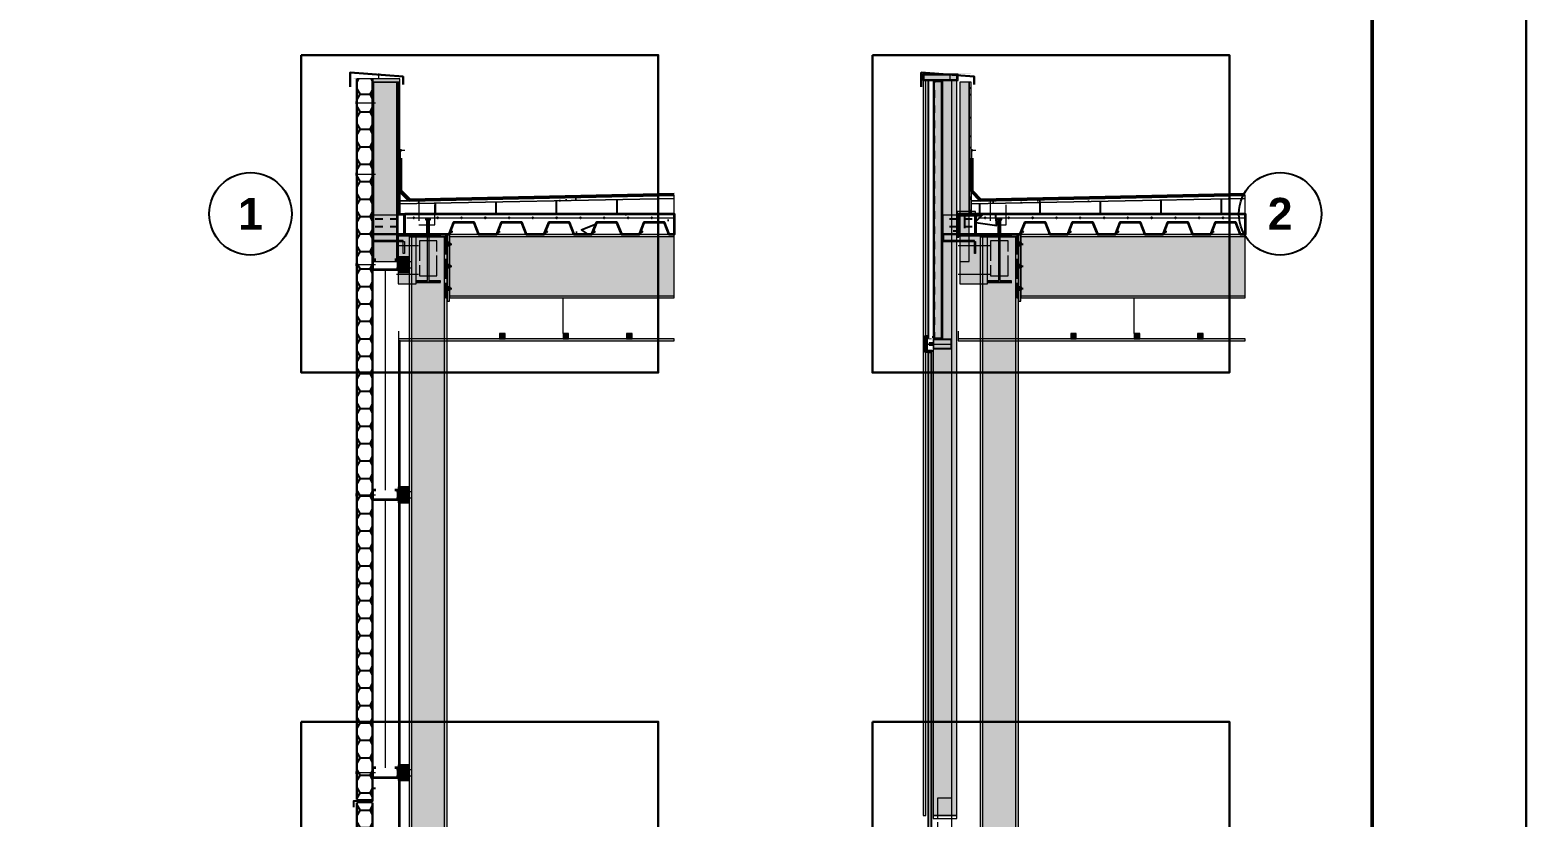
# Model space of a CAD drawing. Header units: millimetres. Extents: x 6 to 4194, y 6 to 5934.
# Drawn here: x 2308 to 4194, y 2180 to 3172 of the extents above; entities that cross this region are included whole.
import ezdxf
from ezdxf.enums import TextEntityAlignment as Align

# ---------------------------------------------------------------- set-up
doc = ezdxf.new("R2010")
doc.units = ezdxf.units.MM
doc.header["$LTSCALE"] = 20
doc.linetypes.add('DASHED', pattern=[1.524, 1.27, -0.254])
for name, color, linetype in [('A-ACERO', 250, 'Continuous'), ('A-ACERO-CORTADO', 250, 'Continuous'), ('A-ACERO-VISTA', 8, 'Continuous'), ('A-AISLACION-EPS', 50, 'Continuous'), ('A-AISLACION-LANA', 40, 'Continuous'), ('A-AISLACION-PIR', 50, 'Continuous'), ('A-ALUMINIO', 253, 'Continuous'), ('A-ARMADURAS', 14, 'Continuous'), ('A-BARRERAS-MEMBRANAS', 7, 'Continuous'), ('A-CHAPA-GALVANIZADA', 253, 'Continuous'), ('A-CONTORNOS', 7, 'Continuous'), ('A-HORMIGON-INSITU', 33, 'Continuous'), ('A-MORTERO-CARPETAS', 252, 'Continuous'), ('A-NEOPRENO-SELLADORES', 7, 'Continuous'), ('A-PLACA-CEMENTICIA', 252, 'Continuous'), ('A-PROYECCION-OCULTO', 8, 'DASHED'), ('A-SELLADOR-INTUMESCENTE', 1, 'Continuous'), ('A-VIDRIO', 4, 'Continuous'), ('A-VISTA', 8, 'Continuous'), ('A-YESO-CIELORRASO', 254, 'Continuous'), ('X-MARCO', 7, 'Continuous'), ('X-REFERENCIAS', 1, 'Continuous')]:
    doc.layers.add(name, color=color, linetype=linetype)
doc.styles.add('ARIAL-B', font='arialbd.ttf')

msp = doc.modelspace()

# ---------------------------------------------------------------- hatches: boundary and pattern name
at = {"layer": 'A-ACERO', "true_color": 0x888888}
h = msp.add_hatch(color=252, dxfattribs=at)
h.dxf.hatch_style = 1
h.paths.add_polyline_path([(3433.6, 3116), (3494.4, 3116), (3494.4, 3117.2), (3433.6, 3117.2)])
h = msp.add_hatch(color=252, dxfattribs=at)
h.dxf.hatch_style = 1
h.paths.add_polyline_path([(2716, 3110), (2774.4, 3110), (2774.4, 3111.2), (2716, 3111.2)])
at = {"layer": 'A-ACERO', "true_color": 0x3b3b3b}
h = msp.add_hatch(color=250, dxfattribs=at)
h.dxf.hatch_style = 1
h.paths.add_polyline_path([(3448, 2782), (3458.6, 2782), (3458.6, 3108), (3448, 3108), (3448, 3106.8), (3457.4, 3106.8), (3457.4, 2783.2), (3448, 2783.2)])
h = msp.add_hatch(color=250, dxfattribs=at)
h.dxf.hatch_style = 1
h.paths.add_polyline_path([(3477, 2910.8), (3479, 2910.8), (3479, 2940.8), (3500, 2940.8), (3500, 2942.8), (3477, 2942.8)])
at = {"layer": 'A-ACERO', "true_color": 0x333333}
h = msp.add_hatch(color=250, dxfattribs=at)
h.dxf.hatch_style = 1
h.paths.add_polyline_path([(3440.4, 2782), (3444.8, 2782), (3444.8, 2783.2), (3440.4, 2783.2)])
at = {"layer": 'A-ACERO-CORTADO', "true_color": 0x4d545c}
h = msp.add_hatch(color=251, dxfattribs=at)
h.dxf.hatch_style = 1
h.paths.add_polyline_path([(2806.8, 2932.4), (2813, 2932.4), (2813, 2934), (2806.8, 2934)])
h = msp.add_hatch(color=251, dxfattribs=at)
h.dxf.hatch_style = 1
h.paths.add_polyline_path([(2808, 2914), (2811.8, 2914), (2811.8, 2934), (2808, 2934)])
h = msp.add_hatch(color=251, dxfattribs=at)
h.dxf.hatch_style = 1
h.paths.add_polyline_path([(3480, 2937.6), (3506, 2937.6), (3506, 2940), (3480, 2940)])
h = msp.add_hatch(color=251, dxfattribs=at)
h.dxf.hatch_style = 1
h.paths.add_polyline_path([(3526.8, 2932.4), (3533, 2932.4), (3533, 2934), (3526.8, 2934)])
h = msp.add_hatch(color=251, dxfattribs=at)
h.dxf.hatch_style = 1
h.paths.add_polyline_path([(3528, 2914), (3531.8, 2914), (3531.8, 2934), (3528, 2934)])
h = msp.add_hatch(color=251, dxfattribs=at)
h.dxf.hatch_style = 1
h.paths.add_polyline_path([(2795, 2914), (2825, 2914), (2825, 2911.9), (2810.7, 2911.9), (2810.7, 2856.1), (2825, 2856.1), (2825, 2854), (2795, 2854), (2795, 2856.1), (2809.3, 2856.1), (2809.3, 2911.9), (2795, 2911.9)])
h = msp.add_hatch(color=251, dxfattribs=at)
h.dxf.hatch_style = 1
h.paths.add_polyline_path([(3515, 2914), (3545, 2914), (3545, 2911.9), (3530.7, 2911.9), (3530.7, 2856.1), (3545, 2856.1), (3545, 2854), (3515, 2854), (3515, 2856.1), (3529.3, 2856.1), (3529.3, 2911.9), (3515, 2911.9)])
at = {"layer": 'A-ACERO-VISTA', "true_color": 0xdfe3e7}
h = msp.add_hatch(color=254, dxfattribs=at)
h.dxf.hatch_style = 1
h.paths.add_polyline_path([(2740, 2880), (2772, 2880), (2772, 3106), (2740, 3106)])
h = msp.add_hatch(color=254, dxfattribs=at)
h.dxf.hatch_style = 1
h.paths.add_polyline_path([(3480, 2880), (3492, 2880), (3492, 3106), (3480, 3106)])
h = msp.add_hatch(color=254, dxfattribs=at)
h.dxf.hatch_style = 1
h.paths.add_polyline_path([(2772, 2852), (2795, 2852), (2795, 2912), (2772, 2912)])
h = msp.add_hatch(color=254, dxfattribs=at)
h.dxf.hatch_style = 1
h.paths.add_polyline_path([(2786, 2911), (2834, 2911), (2834, 2914), (2786, 2914)])
h = msp.add_hatch(color=254, dxfattribs=at)
h.dxf.hatch_style = 1
h.paths.add_polyline_path([(2786, 1281), (2834, 1281), (2834, 2911), (2786, 2911)])
h = msp.add_hatch(color=254, dxfattribs=at)
h.dxf.hatch_style = 1
h.paths.add_polyline_path([(2834, 2830), (2837, 2830), (2837, 2914), (2834, 2914)])
h = msp.add_hatch(color=254, dxfattribs=at)
h.dxf.hatch_style = 1
h.paths.add_polyline_path([(2837, 2834), (3120, 2834), (3120, 2914), (2837, 2914)])
h = msp.add_hatch(color=254, dxfattribs=at)
h.dxf.hatch_style = 1
h.paths.add_polyline_path([(3480, 2852), (3515, 2852), (3515, 2912), (3480, 2912)])
h = msp.add_hatch(color=254, dxfattribs=at)
h.dxf.hatch_style = 1
h.paths.add_polyline_path([(3506, 2911), (3554, 2911), (3554, 2914), (3506, 2914)])
h = msp.add_hatch(color=254, dxfattribs=at)
h.dxf.hatch_style = 1
h.paths.add_polyline_path([(3506, 1281), (3554, 1281), (3554, 2911), (3506, 2911)])
h = msp.add_hatch(color=254, dxfattribs=at)
h.dxf.hatch_style = 1
h.paths.add_polyline_path([(3554, 2830), (3557, 2830), (3557, 2914), (3554, 2914)])
h = msp.add_hatch(color=254, dxfattribs=at)
h.dxf.hatch_style = 1
h.paths.add_polyline_path([(3557, 2834), (3840, 2834), (3840, 2914), (3557, 2914)])
h = msp.add_hatch(color=254, dxfattribs=at)
h.dxf.hatch_style = 1
h.paths.add_polyline_path([(2772, 2866), (2786, 2866), (2786, 2886), (2772, 2886)])
h = msp.add_hatch(color=254, dxfattribs=at)
h.dxf.hatch_style = 1
h.paths.add_polyline_path([(2772, 2576), (2786, 2576), (2786, 2596), (2772, 2596)])
h = msp.add_hatch(color=254, dxfattribs=at)
h.dxf.hatch_style = 1
h.paths.add_polyline_path([(2772, 2226), (2786, 2226), (2786, 2246), (2772, 2246)])
at = {"layer": 'A-AISLACION-EPS'}
h = msp.add_hatch(dxfattribs=at)
h.set_pattern_fill('ZIGZAG', color=256, scale=6)
h.paths.add_polyline_path([(2774.4, 2940.6), (3120, 2940.6), (3120, 2959.5), (2774.4, 2952.6)])
h = msp.add_hatch(dxfattribs=at)
h.set_pattern_fill('ZIGZAG', color=256, scale=6)
h.paths.add_polyline_path([(3494.4, 2940.6), (3840, 2940.6), (3840, 2959.5), (3494.4, 2952.6)])
at = {"layer": 'A-AISLACION-LANA'}
h = msp.add_hatch(dxfattribs=at)
h.set_pattern_fill('INSUL', color=256, scale=3, angle=90)
h.paths.add_polyline_path([(3448, 2783.2), (3458, 2783.2), (3458, 3106.8), (3448, 3106.8)])
h = msp.add_hatch(dxfattribs=at)
h.set_pattern_fill('INSUL', color=256, scale=3)
h.paths.add_polyline_path([(2740, 2914), (2780, 2914), (2780, 2938.4), (2740, 2938.4)])
h = msp.add_hatch(dxfattribs=at)
h.set_pattern_fill('INSUL', color=256, scale=3)
h.paths.add_polyline_path([(3458.6, 2914), (3500, 2914), (3500, 2938.4), (3458.6, 2938.4)])
at = {"layer": 'A-AISLACION-PIR'}
h = msp.add_hatch(dxfattribs=at)
h.set_pattern_fill('HONEY', color=256, scale=4)
h.paths.add_polyline_path([(2720, 2202), (2740, 2202), (2740, 3110), (2720, 3110)])
h = msp.add_hatch(dxfattribs=at)
h.set_pattern_fill('HONEY', color=256, scale=4)
h.paths.add_polyline_path([(2720, 1335), (2740, 1335), (2740, 2198), (2720, 2198)])
at = {"layer": 'A-ALUMINIO', "true_color": 0x9aa3ab}
h = msp.add_hatch(color=253, dxfattribs=at)
h.dxf.hatch_style = 1
h.paths.add_polyline_path([(3433.6, 3108), (3478, 3108), (3478, 3116), (3433.6, 3116)])
h = msp.add_hatch(color=253, dxfattribs=at)
h.dxf.hatch_style = 1
h.paths.add_polyline_path([(2900, 2782.5), (2907, 2782.5), (2907, 2789.4), (2900, 2789.4)])
h = msp.add_hatch(color=253, dxfattribs=at)
h.dxf.hatch_style = 1
h.paths.add_polyline_path([(2980, 2782.5), (2987, 2782.5), (2987, 2789.4), (2980, 2789.4)])
h = msp.add_hatch(color=253, dxfattribs=at)
h.dxf.hatch_style = 1
h.paths.add_polyline_path([(3060, 2782.5), (3067, 2782.5), (3067, 2789.4), (3060, 2789.4)])
at = {"layer": 'A-ALUMINIO', "true_color": 0xb9c0c6}
h = msp.add_hatch(color=9, dxfattribs=at)
h.dxf.hatch_style = 1
h.paths.add_polyline_path([(3434, 2766.4), (3437.2, 2765.6), (3437.2, 2786.4), (3434, 2785.6)])
at = {"layer": 'A-ALUMINIO', "true_color": 0x9aa3ab}
h = msp.add_hatch(color=253, dxfattribs=at)
h.dxf.hatch_style = 1
h.paths.add_polyline_path([(3437.2, 2765.6), (3439.6, 2765.6), (3439.6, 2786.4), (3437.2, 2786.4)])
h = msp.add_hatch(color=253, dxfattribs=at)
h.dxf.hatch_style = 1
h.paths.add_polyline_path([(3441.6, 2774.4), (3446.4, 2774.4), (3446.4, 2777.6), (3441.6, 2777.6)])
h = msp.add_hatch(color=253, dxfattribs=at)
h.dxf.hatch_style = 1
h.paths.add_polyline_path([(3446.4, 2770), (3470, 2770), (3470, 2782), (3446.4, 2782)])
h = msp.add_hatch(color=253, dxfattribs=at)
h.dxf.hatch_style = 1
h.paths.add_polyline_path([(3620, 2782.5), (3627, 2782.5), (3627, 2789.4), (3620, 2789.4)])
h = msp.add_hatch(color=253, dxfattribs=at)
h.dxf.hatch_style = 1
h.paths.add_polyline_path([(3700, 2782.5), (3707, 2782.5), (3707, 2789.4), (3700, 2789.4)])
h = msp.add_hatch(color=253, dxfattribs=at)
h.dxf.hatch_style = 1
h.paths.add_polyline_path([(3780, 2782.5), (3787, 2782.5), (3787, 2789.4), (3780, 2789.4)])
h = msp.add_hatch(color=253, dxfattribs=at)
h.dxf.hatch_style = 1
h.paths.add_polyline_path([(3441.2, 2765.2), (3443.6, 2765.2), (3443.6, 2768), (3441.2, 2768)])
at = {"layer": 'A-ARMADURAS'}
h = msp.add_hatch(color=256, dxfattribs=at)
h.dxf.hatch_style = 1
h.paths.add_polyline_path([(2792.7, 2935), (2792.6, 2935.2), (2792.6, 2935.4), (2792.4, 2935.6), (2792.2, 2935.6), (2792, 2935.7), (2791.8, 2935.6), (2791.6, 2935.6), (2791.4, 2935.4), (2791.4, 2935.2), (2791.3, 2935), (2791.4, 2934.8), (2791.4, 2934.6), (2791.6, 2934.4), (2791.8, 2934.4), (2792, 2934.3), (2792.2, 2934.4), (2792.4, 2934.4), (2792.6, 2934.6), (2792.6, 2934.8)])
h = msp.add_hatch(color=256, dxfattribs=at)
h.dxf.hatch_style = 1
h.paths.add_polyline_path([(2822.7, 2935), (2822.6, 2935.2), (2822.6, 2935.4), (2822.4, 2935.6), (2822.2, 2935.6), (2822, 2935.7), (2821.8, 2935.6), (2821.6, 2935.6), (2821.4, 2935.4), (2821.4, 2935.2), (2821.3, 2935), (2821.4, 2934.8), (2821.4, 2934.6), (2821.6, 2934.4), (2821.8, 2934.4), (2822, 2934.3), (2822.2, 2934.4), (2822.4, 2934.4), (2822.6, 2934.6), (2822.6, 2934.8)])
h = msp.add_hatch(color=256, dxfattribs=at)
h.dxf.hatch_style = 1
h.paths.add_polyline_path([(2852.7, 2935), (2852.6, 2935.2), (2852.6, 2935.4), (2852.4, 2935.6), (2852.2, 2935.6), (2852, 2935.7), (2851.8, 2935.6), (2851.6, 2935.6), (2851.4, 2935.4), (2851.4, 2935.2), (2851.3, 2935), (2851.4, 2934.8), (2851.4, 2934.6), (2851.6, 2934.4), (2851.8, 2934.4), (2852, 2934.3), (2852.2, 2934.4), (2852.4, 2934.4), (2852.6, 2934.6), (2852.6, 2934.8)])
h = msp.add_hatch(color=256, dxfattribs=at)
h.dxf.hatch_style = 1
h.paths.add_polyline_path([(2882.7, 2935), (2882.6, 2935.2), (2882.6, 2935.4), (2882.4, 2935.6), (2882.2, 2935.6), (2882, 2935.7), (2881.8, 2935.6), (2881.6, 2935.6), (2881.4, 2935.4), (2881.4, 2935.2), (2881.3, 2935), (2881.4, 2934.8), (2881.4, 2934.6), (2881.6, 2934.4), (2881.8, 2934.4), (2882, 2934.3), (2882.2, 2934.4), (2882.4, 2934.4), (2882.6, 2934.6), (2882.6, 2934.8)])
h = msp.add_hatch(color=256, dxfattribs=at)
h.dxf.hatch_style = 1
h.paths.add_polyline_path([(2912.7, 2935), (2912.6, 2935.2), (2912.6, 2935.4), (2912.4, 2935.6), (2912.2, 2935.6), (2912, 2935.7), (2911.8, 2935.6), (2911.6, 2935.6), (2911.4, 2935.4), (2911.4, 2935.2), (2911.3, 2935), (2911.4, 2934.8), (2911.4, 2934.6), (2911.6, 2934.4), (2911.8, 2934.4), (2912, 2934.3), (2912.2, 2934.4), (2912.4, 2934.4), (2912.6, 2934.6), (2912.6, 2934.8)])
h = msp.add_hatch(color=256, dxfattribs=at)
h.dxf.hatch_style = 1
h.paths.add_polyline_path([(2942.7, 2935), (2942.6, 2935.2), (2942.6, 2935.4), (2942.4, 2935.6), (2942.2, 2935.6), (2942, 2935.7), (2941.8, 2935.6), (2941.6, 2935.6), (2941.4, 2935.4), (2941.4, 2935.2), (2941.3, 2935), (2941.4, 2934.8), (2941.4, 2934.6), (2941.6, 2934.4), (2941.8, 2934.4), (2942, 2934.3), (2942.2, 2934.4), (2942.4, 2934.4), (2942.6, 2934.6), (2942.6, 2934.8)])
h = msp.add_hatch(color=256, dxfattribs=at)
h.dxf.hatch_style = 1
h.paths.add_polyline_path([(2972.7, 2935), (2972.6, 2935.2), (2972.6, 2935.4), (2972.4, 2935.6), (2972.2, 2935.6), (2972, 2935.7), (2971.8, 2935.6), (2971.6, 2935.6), (2971.4, 2935.4), (2971.4, 2935.2), (2971.3, 2935), (2971.4, 2934.8), (2971.4, 2934.6), (2971.6, 2934.4), (2971.8, 2934.4), (2972, 2934.3), (2972.2, 2934.4), (2972.4, 2934.4), (2972.6, 2934.6), (2972.6, 2934.8)])
h = msp.add_hatch(color=256, dxfattribs=at)
h.dxf.hatch_style = 1
h.paths.add_polyline_path([(3002.7, 2935), (3002.6, 2935.2), (3002.6, 2935.4), (3002.4, 2935.6), (3002.2, 2935.6), (3002, 2935.7), (3001.8, 2935.6), (3001.6, 2935.6), (3001.4, 2935.4), (3001.4, 2935.2), (3001.3, 2935), (3001.4, 2934.8), (3001.4, 2934.6), (3001.6, 2934.4), (3001.8, 2934.4), (3002, 2934.3), (3002.2, 2934.4), (3002.4, 2934.4), (3002.6, 2934.6), (3002.6, 2934.8)])
h = msp.add_hatch(color=256, dxfattribs=at)
h.dxf.hatch_style = 1
h.paths.add_polyline_path([(3032.7, 2935), (3032.6, 2935.2), (3032.6, 2935.4), (3032.4, 2935.6), (3032.2, 2935.6), (3032, 2935.7), (3031.8, 2935.6), (3031.6, 2935.6), (3031.4, 2935.4), (3031.4, 2935.2), (3031.3, 2935), (3031.4, 2934.8), (3031.4, 2934.6), (3031.6, 2934.4), (3031.8, 2934.4), (3032, 2934.3), (3032.2, 2934.4), (3032.4, 2934.4), (3032.6, 2934.6), (3032.6, 2934.8)])
h = msp.add_hatch(color=256, dxfattribs=at)
h.dxf.hatch_style = 1
h.paths.add_polyline_path([(3062.7, 2935), (3062.6, 2935.2), (3062.6, 2935.4), (3062.4, 2935.6), (3062.2, 2935.6), (3062, 2935.7), (3061.8, 2935.6), (3061.6, 2935.6), (3061.4, 2935.4), (3061.4, 2935.2), (3061.3, 2935), (3061.4, 2934.8), (3061.4, 2934.6), (3061.6, 2934.4), (3061.8, 2934.4), (3062, 2934.3), (3062.2, 2934.4), (3062.4, 2934.4), (3062.6, 2934.6), (3062.6, 2934.8)])
h = msp.add_hatch(color=256, dxfattribs=at)
h.dxf.hatch_style = 1
h.paths.add_polyline_path([(3092.7, 2935), (3092.6, 2935.2), (3092.6, 2935.4), (3092.4, 2935.6), (3092.2, 2935.6), (3092, 2935.7), (3091.8, 2935.6), (3091.6, 2935.6), (3091.4, 2935.4), (3091.4, 2935.2), (3091.3, 2935), (3091.4, 2934.8), (3091.4, 2934.6), (3091.6, 2934.4), (3091.8, 2934.4), (3092, 2934.3), (3092.2, 2934.4), (3092.4, 2934.4), (3092.6, 2934.6), (3092.6, 2934.8)])
h = msp.add_hatch(color=256, dxfattribs=at)
h.dxf.hatch_style = 1
h.paths.add_polyline_path([(3512.7, 2935), (3512.6, 2935.2), (3512.6, 2935.4), (3512.4, 2935.6), (3512.2, 2935.6), (3512, 2935.7), (3511.8, 2935.6), (3511.6, 2935.6), (3511.4, 2935.4), (3511.4, 2935.2), (3511.3, 2935), (3511.4, 2934.8), (3511.4, 2934.6), (3511.6, 2934.4), (3511.8, 2934.4), (3512, 2934.3), (3512.2, 2934.4), (3512.4, 2934.4), (3512.6, 2934.6), (3512.6, 2934.8)])
h = msp.add_hatch(color=256, dxfattribs=at)
h.dxf.hatch_style = 1
h.paths.add_polyline_path([(3542.7, 2935), (3542.6, 2935.2), (3542.6, 2935.4), (3542.4, 2935.6), (3542.2, 2935.6), (3542, 2935.7), (3541.8, 2935.6), (3541.6, 2935.6), (3541.4, 2935.4), (3541.4, 2935.2), (3541.3, 2935), (3541.4, 2934.8), (3541.4, 2934.6), (3541.6, 2934.4), (3541.8, 2934.4), (3542, 2934.3), (3542.2, 2934.4), (3542.4, 2934.4), (3542.6, 2934.6), (3542.6, 2934.8)])
h = msp.add_hatch(color=256, dxfattribs=at)
h.dxf.hatch_style = 1
h.paths.add_polyline_path([(3572.7, 2935), (3572.6, 2935.2), (3572.6, 2935.4), (3572.4, 2935.6), (3572.2, 2935.6), (3572, 2935.7), (3571.8, 2935.6), (3571.6, 2935.6), (3571.4, 2935.4), (3571.4, 2935.2), (3571.3, 2935), (3571.4, 2934.8), (3571.4, 2934.6), (3571.6, 2934.4), (3571.8, 2934.4), (3572, 2934.3), (3572.2, 2934.4), (3572.4, 2934.4), (3572.6, 2934.6), (3572.6, 2934.8)])
h = msp.add_hatch(color=256, dxfattribs=at)
h.dxf.hatch_style = 1
h.paths.add_polyline_path([(3602.7, 2935), (3602.6, 2935.2), (3602.6, 2935.4), (3602.4, 2935.6), (3602.2, 2935.6), (3602, 2935.7), (3601.8, 2935.6), (3601.6, 2935.6), (3601.4, 2935.4), (3601.4, 2935.2), (3601.3, 2935), (3601.4, 2934.8), (3601.4, 2934.6), (3601.6, 2934.4), (3601.8, 2934.4), (3602, 2934.3), (3602.2, 2934.4), (3602.4, 2934.4), (3602.6, 2934.6), (3602.6, 2934.8)])
h = msp.add_hatch(color=256, dxfattribs=at)
h.dxf.hatch_style = 1
h.paths.add_polyline_path([(3632.7, 2935), (3632.6, 2935.2), (3632.6, 2935.4), (3632.4, 2935.6), (3632.2, 2935.6), (3632, 2935.7), (3631.8, 2935.6), (3631.6, 2935.6), (3631.4, 2935.4), (3631.4, 2935.2), (3631.3, 2935), (3631.4, 2934.8), (3631.4, 2934.6), (3631.6, 2934.4), (3631.8, 2934.4), (3632, 2934.3), (3632.2, 2934.4), (3632.4, 2934.4), (3632.6, 2934.6), (3632.6, 2934.8)])
h = msp.add_hatch(color=256, dxfattribs=at)
h.dxf.hatch_style = 1
h.paths.add_polyline_path([(3662.7, 2935), (3662.6, 2935.2), (3662.6, 2935.4), (3662.4, 2935.6), (3662.2, 2935.6), (3662, 2935.7), (3661.8, 2935.6), (3661.6, 2935.6), (3661.4, 2935.4), (3661.4, 2935.2), (3661.3, 2935), (3661.4, 2934.8), (3661.4, 2934.6), (3661.6, 2934.4), (3661.8, 2934.4), (3662, 2934.3), (3662.2, 2934.4), (3662.4, 2934.4), (3662.6, 2934.6), (3662.6, 2934.8)])
h = msp.add_hatch(color=256, dxfattribs=at)
h.dxf.hatch_style = 1
h.paths.add_polyline_path([(3692.7, 2935), (3692.6, 2935.2), (3692.6, 2935.4), (3692.4, 2935.6), (3692.2, 2935.6), (3692, 2935.7), (3691.8, 2935.6), (3691.6, 2935.6), (3691.4, 2935.4), (3691.4, 2935.2), (3691.3, 2935), (3691.4, 2934.8), (3691.4, 2934.6), (3691.6, 2934.4), (3691.8, 2934.4), (3692, 2934.3), (3692.2, 2934.4), (3692.4, 2934.4), (3692.6, 2934.6), (3692.6, 2934.8)])
h = msp.add_hatch(color=256, dxfattribs=at)
h.dxf.hatch_style = 1
h.paths.add_polyline_path([(3722.7, 2935), (3722.6, 2935.2), (3722.6, 2935.4), (3722.4, 2935.6), (3722.2, 2935.6), (3722, 2935.7), (3721.8, 2935.6), (3721.6, 2935.6), (3721.4, 2935.4), (3721.4, 2935.2), (3721.3, 2935), (3721.4, 2934.8), (3721.4, 2934.6), (3721.6, 2934.4), (3721.8, 2934.4), (3722, 2934.3), (3722.2, 2934.4), (3722.4, 2934.4), (3722.6, 2934.6), (3722.6, 2934.8)])
h = msp.add_hatch(color=256, dxfattribs=at)
h.dxf.hatch_style = 1
h.paths.add_polyline_path([(3752.7, 2935), (3752.6, 2935.2), (3752.6, 2935.4), (3752.4, 2935.6), (3752.2, 2935.6), (3752, 2935.7), (3751.8, 2935.6), (3751.6, 2935.6), (3751.4, 2935.4), (3751.4, 2935.2), (3751.3, 2935), (3751.4, 2934.8), (3751.4, 2934.6), (3751.6, 2934.4), (3751.8, 2934.4), (3752, 2934.3), (3752.2, 2934.4), (3752.4, 2934.4), (3752.6, 2934.6), (3752.6, 2934.8)])
h = msp.add_hatch(color=256, dxfattribs=at)
h.dxf.hatch_style = 1
h.paths.add_polyline_path([(3782.7, 2935), (3782.6, 2935.2), (3782.6, 2935.4), (3782.4, 2935.6), (3782.2, 2935.6), (3782, 2935.7), (3781.8, 2935.6), (3781.6, 2935.6), (3781.4, 2935.4), (3781.4, 2935.2), (3781.3, 2935), (3781.4, 2934.8), (3781.4, 2934.6), (3781.6, 2934.4), (3781.8, 2934.4), (3782, 2934.3), (3782.2, 2934.4), (3782.4, 2934.4), (3782.6, 2934.6), (3782.6, 2934.8)])
h = msp.add_hatch(color=256, dxfattribs=at)
h.dxf.hatch_style = 1
h.paths.add_polyline_path([(3812.7, 2935), (3812.6, 2935.2), (3812.6, 2935.4), (3812.4, 2935.6), (3812.2, 2935.6), (3812, 2935.7), (3811.8, 2935.6), (3811.6, 2935.6), (3811.4, 2935.4), (3811.4, 2935.2), (3811.3, 2935), (3811.4, 2934.8), (3811.4, 2934.6), (3811.6, 2934.4), (3811.8, 2934.4), (3812, 2934.3), (3812.2, 2934.4), (3812.4, 2934.4), (3812.6, 2934.6), (3812.6, 2934.8)])
h = msp.add_hatch(color=256, dxfattribs=at)
h.dxf.hatch_style = 1
h.paths.add_polyline_path([(2840, 2917.6), (2839.9, 2917.9), (2839.8, 2918.2), (2839.6, 2918.4), (2839.3, 2918.5), (2839, 2918.6), (2838.7, 2918.5), (2838.4, 2918.4), (2838.2, 2918.2), (2838.1, 2917.9), (2838, 2917.6), (2838.1, 2917.3), (2838.2, 2917), (2838.4, 2916.8), (2838.7, 2916.7), (2839, 2916.6), (2839.3, 2916.7), (2839.6, 2916.8), (2839.8, 2917), (2839.9, 2917.3)])
h = msp.add_hatch(color=256, dxfattribs=at)
h.dxf.hatch_style = 1
h.paths.add_polyline_path([(2900, 2917.6), (2899.9, 2917.9), (2899.8, 2918.2), (2899.6, 2918.4), (2899.3, 2918.5), (2899, 2918.6), (2898.7, 2918.5), (2898.4, 2918.4), (2898.2, 2918.2), (2898.1, 2917.9), (2898, 2917.6), (2898.1, 2917.3), (2898.2, 2917), (2898.4, 2916.8), (2898.7, 2916.7), (2899, 2916.6), (2899.3, 2916.7), (2899.6, 2916.8), (2899.8, 2917), (2899.9, 2917.3)])
h = msp.add_hatch(color=256, dxfattribs=at)
h.dxf.hatch_style = 1
h.paths.add_polyline_path([(2960, 2917.6), (2959.9, 2917.9), (2959.8, 2918.2), (2959.6, 2918.4), (2959.3, 2918.5), (2959, 2918.6), (2958.7, 2918.5), (2958.4, 2918.4), (2958.2, 2918.2), (2958.1, 2917.9), (2958, 2917.6), (2958.1, 2917.3), (2958.2, 2917), (2958.4, 2916.8), (2958.7, 2916.7), (2959, 2916.6), (2959.3, 2916.7), (2959.6, 2916.8), (2959.8, 2917), (2959.9, 2917.3)])
h = msp.add_hatch(color=256, dxfattribs=at)
h.dxf.hatch_style = 1
h.paths.add_polyline_path([(3020, 2917.6), (3019.9, 2917.9), (3019.8, 2918.2), (3019.6, 2918.4), (3019.3, 2918.5), (3019, 2918.6), (3018.7, 2918.5), (3018.4, 2918.4), (3018.2, 2918.2), (3018.1, 2917.9), (3018, 2917.6), (3018.1, 2917.3), (3018.2, 2917), (3018.4, 2916.8), (3018.7, 2916.7), (3019, 2916.6), (3019.3, 2916.7), (3019.6, 2916.8), (3019.8, 2917), (3019.9, 2917.3)])
h = msp.add_hatch(color=256, dxfattribs=at)
h.dxf.hatch_style = 1
h.paths.add_polyline_path([(3080, 2917.6), (3079.9, 2917.9), (3079.8, 2918.2), (3079.6, 2918.4), (3079.3, 2918.5), (3079, 2918.6), (3078.7, 2918.5), (3078.4, 2918.4), (3078.2, 2918.2), (3078.1, 2917.9), (3078, 2917.6), (3078.1, 2917.3), (3078.2, 2917), (3078.4, 2916.8), (3078.7, 2916.7), (3079, 2916.6), (3079.3, 2916.7), (3079.6, 2916.8), (3079.8, 2917), (3079.9, 2917.3)])
h = msp.add_hatch(color=256, dxfattribs=at)
h.dxf.hatch_style = 1
h.paths.add_polyline_path([(3560, 2917.6), (3559.9, 2917.9), (3559.8, 2918.2), (3559.6, 2918.4), (3559.3, 2918.5), (3559, 2918.6), (3558.7, 2918.5), (3558.4, 2918.4), (3558.2, 2918.2), (3558.1, 2917.9), (3558, 2917.6), (3558.1, 2917.3), (3558.2, 2917), (3558.4, 2916.8), (3558.7, 2916.7), (3559, 2916.6), (3559.3, 2916.7), (3559.6, 2916.8), (3559.8, 2917), (3559.9, 2917.3)])
h = msp.add_hatch(color=256, dxfattribs=at)
h.dxf.hatch_style = 1
h.paths.add_polyline_path([(3620, 2917.6), (3619.9, 2917.9), (3619.8, 2918.2), (3619.6, 2918.4), (3619.3, 2918.5), (3619, 2918.6), (3618.7, 2918.5), (3618.4, 2918.4), (3618.2, 2918.2), (3618.1, 2917.9), (3618, 2917.6), (3618.1, 2917.3), (3618.2, 2917), (3618.4, 2916.8), (3618.7, 2916.7), (3619, 2916.6), (3619.3, 2916.7), (3619.6, 2916.8), (3619.8, 2917), (3619.9, 2917.3)])
h = msp.add_hatch(color=256, dxfattribs=at)
h.dxf.hatch_style = 1
h.paths.add_polyline_path([(3680, 2917.6), (3679.9, 2917.9), (3679.8, 2918.2), (3679.6, 2918.4), (3679.3, 2918.5), (3679, 2918.6), (3678.7, 2918.5), (3678.4, 2918.4), (3678.2, 2918.2), (3678.1, 2917.9), (3678, 2917.6), (3678.1, 2917.3), (3678.2, 2917), (3678.4, 2916.8), (3678.7, 2916.7), (3679, 2916.6), (3679.3, 2916.7), (3679.6, 2916.8), (3679.8, 2917), (3679.9, 2917.3)])
h = msp.add_hatch(color=256, dxfattribs=at)
h.dxf.hatch_style = 1
h.paths.add_polyline_path([(3740, 2917.6), (3739.9, 2917.9), (3739.8, 2918.2), (3739.6, 2918.4), (3739.3, 2918.5), (3739, 2918.6), (3738.7, 2918.5), (3738.4, 2918.4), (3738.2, 2918.2), (3738.1, 2917.9), (3738, 2917.6), (3738.1, 2917.3), (3738.2, 2917), (3738.4, 2916.8), (3738.7, 2916.7), (3739, 2916.6), (3739.3, 2916.7), (3739.6, 2916.8), (3739.8, 2917), (3739.9, 2917.3)])
h = msp.add_hatch(color=256, dxfattribs=at)
h.dxf.hatch_style = 1
h.paths.add_polyline_path([(3800, 2917.6), (3799.9, 2917.9), (3799.8, 2918.2), (3799.6, 2918.4), (3799.3, 2918.5), (3799, 2918.6), (3798.7, 2918.5), (3798.4, 2918.4), (3798.2, 2918.2), (3798.1, 2917.9), (3798, 2917.6), (3798.1, 2917.3), (3798.2, 2917), (3798.4, 2916.8), (3798.7, 2916.7), (3799, 2916.6), (3799.3, 2916.7), (3799.6, 2916.8), (3799.8, 2917), (3799.9, 2917.3)])
h = msp.add_hatch(color=256, dxfattribs=at)
h.dxf.hatch_style = 1
h.paths.add_polyline_path([(2837.8, 2902), (2837.7, 2902.7), (2837.4, 2903.3), (2836.9, 2903.8), (2836.3, 2904.1), (2835.6, 2904.2), (2834.9, 2904.1), (2834.3, 2903.8), (2833.8, 2903.3), (2833.5, 2902.7), (2833.4, 2902), (2833.5, 2901.3), (2833.8, 2900.7), (2834.3, 2900.2), (2834.9, 2899.9), (2835.6, 2899.8), (2836.3, 2899.9), (2836.9, 2900.2), (2837.4, 2900.7), (2837.7, 2901.3)])
h = msp.add_hatch(color=256, dxfattribs=at)
h.dxf.hatch_style = 1
h.paths.add_polyline_path([(3557.8, 2902), (3557.7, 2902.7), (3557.4, 2903.3), (3556.9, 2903.8), (3556.3, 2904.1), (3555.6, 2904.2), (3554.9, 2904.1), (3554.3, 2903.8), (3553.8, 2903.3), (3553.5, 2902.7), (3553.4, 2902), (3553.5, 2901.3), (3553.8, 2900.7), (3554.3, 2900.2), (3554.9, 2899.9), (3555.6, 2899.8), (3556.3, 2899.9), (3556.9, 2900.2), (3557.4, 2900.7), (3557.7, 2901.3)])
h = msp.add_hatch(color=256, dxfattribs=at)
h.dxf.hatch_style = 1
h.paths.add_polyline_path([(2837.8, 2874), (2837.7, 2874.7), (2837.4, 2875.3), (2836.9, 2875.8), (2836.3, 2876.1), (2835.6, 2876.2), (2834.9, 2876.1), (2834.3, 2875.8), (2833.8, 2875.3), (2833.5, 2874.7), (2833.4, 2874), (2833.5, 2873.3), (2833.8, 2872.7), (2834.3, 2872.2), (2834.9, 2871.9), (2835.6, 2871.8), (2836.3, 2871.9), (2836.9, 2872.2), (2837.4, 2872.7), (2837.7, 2873.3)])
h = msp.add_hatch(color=256, dxfattribs=at)
h.dxf.hatch_style = 1
h.paths.add_polyline_path([(3557.8, 2874), (3557.7, 2874.7), (3557.4, 2875.3), (3556.9, 2875.8), (3556.3, 2876.1), (3555.6, 2876.2), (3554.9, 2876.1), (3554.3, 2875.8), (3553.8, 2875.3), (3553.5, 2874.7), (3553.4, 2874), (3553.5, 2873.3), (3553.8, 2872.7), (3554.3, 2872.2), (3554.9, 2871.9), (3555.6, 2871.8), (3556.3, 2871.9), (3556.9, 2872.2), (3557.4, 2872.7), (3557.7, 2873.3)])
h = msp.add_hatch(color=256, dxfattribs=at)
h.dxf.hatch_style = 1
h.paths.add_polyline_path([(2837.8, 2846), (2837.7, 2846.7), (2837.4, 2847.3), (2836.9, 2847.8), (2836.3, 2848.1), (2835.6, 2848.2), (2834.9, 2848.1), (2834.3, 2847.8), (2833.8, 2847.3), (2833.5, 2846.7), (2833.4, 2846), (2833.5, 2845.3), (2833.8, 2844.7), (2834.3, 2844.2), (2834.9, 2843.9), (2835.6, 2843.8), (2836.3, 2843.9), (2836.9, 2844.2), (2837.4, 2844.7), (2837.7, 2845.3)])
h = msp.add_hatch(color=256, dxfattribs=at)
h.dxf.hatch_style = 1
h.paths.add_polyline_path([(3557.8, 2846), (3557.7, 2846.7), (3557.4, 2847.3), (3556.9, 2847.8), (3556.3, 2848.1), (3555.6, 2848.2), (3554.9, 2848.1), (3554.3, 2847.8), (3553.8, 2847.3), (3553.5, 2846.7), (3553.4, 2846), (3553.5, 2845.3), (3553.8, 2844.7), (3554.3, 2844.2), (3554.9, 2843.9), (3555.6, 2843.8), (3556.3, 2843.9), (3556.9, 2844.2), (3557.4, 2844.7), (3557.7, 2845.3)])
at = {"layer": 'A-BARRERAS-MEMBRANAS', "true_color": 0x000000}
h = msp.add_hatch(color=18, dxfattribs=at)
h.dxf.hatch_style = 1
h.paths.add_polyline_path([(2774.4, 2940), (3120, 2940), (3120, 2940.6), (2774.4, 2940.6)])
h = msp.add_hatch(color=18, dxfattribs=at)
h.dxf.hatch_style = 1
h.paths.add_polyline_path([(3494.4, 2940), (3840, 2940), (3840, 2940.6), (3494.4, 2940.6)])
at = {"layer": 'A-CHAPA-GALVANIZADA', "true_color": 0x8f989f}
h = msp.add_hatch(color=252, dxfattribs=at)
h.dxf.hatch_style = 1
h.paths.add_polyline_path([(2740, 3106), (2774.4, 3106), (2774.4, 3110), (2740, 3110)])
h = msp.add_hatch(color=252, dxfattribs=at)
h.dxf.hatch_style = 1
h.paths.add_polyline_path([(2740, 2914), (2740, 2905), (2780, 2905), (2780, 2890), (2778.6, 2890), (2778.6, 2906.4), (2741.4, 2906.4), (2741.4, 2914)])
h = msp.add_hatch(color=252, dxfattribs=at)
h.dxf.hatch_style = 1
h.paths.add_polyline_path([(3458.6, 2914), (3458.6, 2905), (3500, 2905), (3500, 2890), (3498.6, 2890), (3498.6, 2906.4), (3460, 2906.4), (3460, 2914)])
at = {"layer": 'A-HORMIGON-INSITU'}
h = msp.add_hatch(dxfattribs=at)
h.set_pattern_fill('AR-CONC', color=256, scale=1.2)
h.paths.add_polyline_path([(2780.4, 2940), (3120, 2940), (3120, 2914), (3114, 2914), (3108, 2929), (3082, 2929), (3076, 2914), (3054, 2914), (3048, 2929), (3022, 2929), (3016, 2914), (2994, 2914), (2988, 2929), (2962, 2929), (2956, 2914), (2934, 2914), (2928, 2929), (2902, 2929), (2896, 2914), (2874, 2914), (2868, 2929), (2842, 2929), (2836, 2914), (2814, 2914), (2780.4, 2914.4)])
h = msp.add_hatch(dxfattribs=at)
h.set_pattern_fill('AR-CONC', color=256, scale=1.2)
h.paths.add_polyline_path([(3500.4, 2940), (3840, 2940), (3840, 2914), (3834, 2914), (3828, 2929), (3802, 2929), (3796, 2914), (3774, 2914), (3768, 2929), (3742, 2929), (3736, 2914), (3714, 2914), (3708, 2929), (3682, 2929), (3676, 2914), (3654, 2914), (3648, 2929), (3622, 2929), (3616, 2914), (3594, 2914), (3588, 2929), (3562, 2929), (3556, 2914), (3534, 2914), (3500.4, 2914.4)])
at = {"layer": 'A-MORTERO-CARPETAS'}
h = msp.add_hatch(dxfattribs=at)
h.set_pattern_fill('AR-SAND', color=256, scale=0.6)
h.paths.add_polyline_path([(2774.4, 2956.6), (2786.4, 2956.6), (2774.4, 2968.6)])
h = msp.add_hatch(dxfattribs=at)
h.set_pattern_fill('AR-SAND', color=256, scale=0.6)
h.paths.add_polyline_path([(2774.4, 2952.6), (3120, 2959.5), (3120, 2963.5), (2774.4, 2956.6)])
h = msp.add_hatch(dxfattribs=at)
h.set_pattern_fill('AR-SAND', color=256, scale=0.6)
h.paths.add_polyline_path([(3494.4, 2956.6), (3506.4, 2956.6), (3494.4, 2968.6)])
h = msp.add_hatch(dxfattribs=at)
h.set_pattern_fill('AR-SAND', color=256, scale=0.6)
h.paths.add_polyline_path([(3494.4, 2952.6), (3840, 2959.5), (3840, 2963.5), (3494.4, 2956.6)])
at = {"layer": 'A-NEOPRENO-SELLADORES', "true_color": 0x222222}
h = msp.add_hatch(color=250, dxfattribs=at)
h.dxf.hatch_style = 1
h.paths.add_polyline_path([(2718.2, 3078.2), (2719.8, 3078.2), (2719.8, 3081.8), (2718.2, 3081.8)])
h = msp.add_hatch(color=250, dxfattribs=at)
h.dxf.hatch_style = 1
h.paths.add_polyline_path([(2774.4, 3018.4), (2776.4, 3018.4), (2776.4, 3021.6), (2774.4, 3021.6)])
h = msp.add_hatch(color=250, dxfattribs=at)
h.dxf.hatch_style = 1
h.paths.add_polyline_path([(3494.4, 3018.4), (3496.4, 3018.4), (3496.4, 3021.6), (3494.4, 3021.6)])
h = msp.add_hatch(color=250, dxfattribs=at)
h.dxf.hatch_style = 1
h.paths.add_polyline_path([(2718.2, 2988.2), (2719.8, 2988.2), (2719.8, 2991.8), (2718.2, 2991.8)])
h = msp.add_hatch(color=250, dxfattribs=at)
h.dxf.hatch_style = 1
h.paths.add_polyline_path([(2718.2, 2874.2), (2719.8, 2874.2), (2719.8, 2877.8), (2718.2, 2877.8)])
at = {"layer": 'A-NEOPRENO-SELLADORES', "true_color": 0x111111}
h = msp.add_hatch(color=250, dxfattribs=at)
h.dxf.hatch_style = 1
h.paths.add_polyline_path([(3439.6, 2783.6), (3440, 2783.6), (3440, 2786), (3439.6, 2786)])
h = msp.add_hatch(color=250, dxfattribs=at)
h.dxf.hatch_style = 1
h.paths.add_polyline_path([(3445, 2783.6), (3446, 2783.6), (3446, 2786), (3445, 2786)])
h = msp.add_hatch(color=250, dxfattribs=at)
h.dxf.hatch_style = 1
h.paths.add_polyline_path([(3439.6, 2766), (3440, 2766), (3440, 2768.4), (3439.6, 2768.4)])
h = msp.add_hatch(color=250, dxfattribs=at)
h.dxf.hatch_style = 1
h.paths.add_polyline_path([(3441.2, 2767.2), (3443.6, 2767.2), (3443.6, 2768), (3441.2, 2768)])
h = msp.add_hatch(color=250, dxfattribs=at)
h.dxf.hatch_style = 1
h.paths.add_polyline_path([(3445, 2766), (3446, 2766), (3446, 2768.4), (3445, 2768.4)])
at = {"layer": 'A-NEOPRENO-SELLADORES', "true_color": 0x222222}
h = msp.add_hatch(color=250, dxfattribs=at)
h.dxf.hatch_style = 1
h.paths.add_polyline_path([(2718.2, 2584.2), (2719.8, 2584.2), (2719.8, 2587.8), (2718.2, 2587.8)])
h = msp.add_hatch(color=250, dxfattribs=at)
h.dxf.hatch_style = 1
h.paths.add_polyline_path([(2718.2, 2234.2), (2719.8, 2234.2), (2719.8, 2237.8), (2718.2, 2237.8)])
at = {"layer": 'A-NEOPRENO-SELLADORES', "true_color": 0x111111}
h = msp.add_hatch(color=250, dxfattribs=at)
h.dxf.hatch_style = 1
h.paths.add_polyline_path([(2720, 2198), (2740, 2198), (2740, 2202), (2720, 2202)])
at = {"layer": 'A-PLACA-CEMENTICIA'}
h = msp.add_hatch(dxfattribs=at)
h.set_pattern_fill('AR-SAND', color=256, scale=0.4)
h.paths.add_polyline_path([(2772, 2940), (2774.4, 2940), (2774.4, 3106), (2772, 3106)])
h = msp.add_hatch(dxfattribs=at)
h.set_pattern_fill('AR-SAND', color=256, scale=0.4)
h.paths.add_polyline_path([(3492, 2940), (3494.4, 2940), (3494.4, 3106), (3492, 3106)])
at = {"layer": 'A-SELLADOR-INTUMESCENTE', "true_color": 0xc0392b}
h = msp.add_hatch(color=22, dxfattribs=at)
h.dxf.hatch_style = 1
h.paths.add_polyline_path([(2740, 2938.4), (2780, 2938.4), (2780, 2940), (2740, 2940)])
h = msp.add_hatch(color=22, dxfattribs=at)
h.dxf.hatch_style = 1
h.paths.add_polyline_path([(3458.6, 2938.4), (3500, 2938.4), (3500, 2940), (3458.6, 2940)])
at = {"layer": 'A-VIDRIO', "true_color": 0x6f8796}
h = msp.add_hatch(color=252, dxfattribs=at)
h.dxf.hatch_style = 1
h.paths.add_polyline_path([(3440, 2784), (3441.2, 2784), (3441.2, 3108), (3440, 3108)])
at = {"layer": 'A-VIDRIO', "true_color": 0xbfe3f0}
h = msp.add_hatch(color=254, dxfattribs=at)
h.dxf.hatch_style = 1
h.paths.add_polyline_path([(3440, 2166), (3441.2, 2166), (3441.2, 2768), (3440, 2768)])
h = msp.add_hatch(color=254, dxfattribs=at)
h.dxf.hatch_style = 1
h.paths.add_polyline_path([(3443.6, 2166), (3445, 2166), (3445, 2768), (3443.6, 2768)])
at = {"layer": 'A-VISTA', "true_color": 0xe9ecee}
h = msp.add_hatch(color=7, dxfattribs=at)
h.dxf.hatch_style = 1
h.paths.add_polyline_path([(3434, 2182), (3437.2, 2182), (3437.2, 3108), (3434, 3108)])
at = {"layer": 'A-VISTA', "true_color": 0xe3e7ea}
h = msp.add_hatch(color=254, dxfattribs=at)
h.dxf.hatch_style = 1
h.paths.add_polyline_path([(3446.4, 2182), (3476.4, 2182), (3476.4, 3108), (3446.4, 3108)])
at = {"layer": 'A-VISTA', "true_color": 0xf2f2f2}
h = msp.add_hatch(color=7, dxfattribs=at)
h.dxf.hatch_style = 1
h.paths.add_polyline_path([(2772.4, 2780), (3120, 2780), (3120, 2782.5), (2772.4, 2782.5)])
h = msp.add_hatch(color=7, dxfattribs=at)
h.dxf.hatch_style = 1
h.paths.add_polyline_path([(3478, 2780), (3840, 2780), (3840, 2782.5), (3478, 2782.5)])
at = {"layer": 'A-YESO-CIELORRASO'}
h = msp.add_hatch(dxfattribs=at)
h.set_pattern_fill('AR-SAND', color=256, scale=0.3)
h.paths.add_polyline_path([(2772.4, 2141), (2774.9, 2141), (2774.9, 2780), (2772.4, 2780)])

# ---------------------------------------------------------------- linework, layer by layer
at = {"layer": 'A-ARMADURAS', "lineweight": 13}
for points in [[(2783, 2935), (3120, 2935)], [(3503, 2935), (3840, 2935)]]:
    msp.add_lwpolyline(points, dxfattribs=at)
at = {"layer": 'A-ARMADURAS'}
for centre, radius in [((2792, 2935), 0.68), ((2822, 2935), 0.68), ((2852, 2935), 0.68), ((2882, 2935), 0.68), ((2912, 2935), 0.68), ((2942, 2935), 0.68), ((2972, 2935), 0.68), ((3002, 2935), 0.68), ((3032, 2935), 0.68), ((3062, 2935), 0.68), ((3092, 2935), 0.68), ((3512, 2935), 0.68), ((3542, 2935), 0.68), ((3572, 2935), 0.68), ((3602, 2935), 0.68), ((3632, 2935), 0.68), ((3662, 2935), 0.68), ((3692, 2935), 0.68), ((3722, 2935), 0.68), ((3752, 2935), 0.68), ((3782, 2935), 0.68), ((3812, 2935), 0.68), ((2839, 2917.6), 0.96), ((2899, 2917.6), 0.96), ((2959, 2917.6), 0.96), ((3019, 2917.6), 0.96), ((3079, 2917.6), 0.96), ((3559, 2917.6), 0.96), ((3619, 2917.6), 0.96), ((3679, 2917.6), 0.96), ((3739, 2917.6), 0.96), ((3799, 2917.6), 0.96), ((2835.6, 2902), 2.2), ((3555.6, 2902), 2.2), ((2835.6, 2874), 2.2), ((3555.6, 2874), 2.2), ((2835.6, 2846), 2.2), ((3555.6, 2846), 2.2)]:
    msp.add_circle(centre, radius, dxfattribs=at)
at = {"layer": 'A-CONTORNOS', "lineweight": 30}
for points in [[(2711.6, 3100), (2711.6, 3118), (2778.4, 3113), (2778.4, 3103)], [(3431.6, 3100), (3431.6, 3118), (3498.4, 3113), (3498.4, 3103)], [(2720.1, 2202), (2720.1, 3110)], [(2739.9, 2202), (2739.9, 3110)], [(3493, 2945.2), (3493, 2937.2)], [(2814, 2914), (2836, 2914), (2842, 2929), (2868, 2929), (2874, 2914), (2896, 2914), (2902, 2929), (2928, 2929), (2934, 2914), (2956, 2914), (2962, 2929), (2988, 2929), (2994, 2914), (3016, 2914), (3022, 2929), (3048, 2929), (3054, 2914), (3076, 2914), (3082, 2929), (3108, 2929), (3114, 2914), (3120, 2914)], [(3534, 2914), (3556, 2914), (3562, 2929), (3588, 2929), (3594, 2914), (3616, 2914), (3622, 2929), (3648, 2929), (3654, 2914), (3676, 2914), (3682, 2929), (3708, 2929), (3714, 2914), (3736, 2914), (3742, 2929), (3768, 2929), (3774, 2914), (3796, 2914), (3802, 2929), (3828, 2929), (3834, 2914), (3840, 2914)], [(2720.1, 1335), (2720.1, 2198)], [(2739.9, 1335), (2739.9, 2198)]]:
    msp.add_lwpolyline(points, dxfattribs=at)
at = {"layer": 'A-CONTORNOS', "lineweight": 18}
for points in [[(2748, 3109.6), (2748, 3117)], [(3468, 3109.6), (3468, 3117)], [(2756, 2592), (2756, 2870)], [(2794.4, 2853.6), (2825.6, 2853.6)], [(3514.4, 2853.6), (3545.6, 2853.6)], [(2772.4, 2792), (2772.4, 2780), (2780.4, 2780)], [(3478, 2792), (3478, 2780), (3486, 2780)], [(2756, 2242), (2756, 2580)]]:
    msp.add_lwpolyline(points, dxfattribs=at)
for points in [[(3433.6, 3108), (3478, 3108), (3478, 3116), (3433.6, 3116)], [(2720, 2202), (2740, 2202), (2740, 3110), (2720, 3110)], [(2772, 2940), (2774.4, 2940), (2774.4, 3106), (2772, 3106)], [(3440, 2784), (3441.2, 2784), (3441.2, 3108), (3440, 3108)], [(3448, 2783.2), (3458, 2783.2), (3458, 3106.8), (3448, 3106.8)], [(3492, 2940), (3494.4, 2940), (3494.4, 3106), (3492, 3106)], [(2774.4, 2956.6), (2786.4, 2956.6), (2774.4, 2968.6)], [(2774.4, 2952.6), (3120, 2959.5), (3120, 2963.5), (2774.4, 2956.6)], [(3494.4, 2956.6), (3506.4, 2956.6), (3494.4, 2968.6)], [(3494.4, 2952.6), (3840, 2959.5), (3840, 2963.5), (3494.4, 2956.6)], [(2774.4, 2940.6), (3120, 2940.6), (3120, 2959.5), (2774.4, 2952.6)], [(3494.4, 2940.6), (3840, 2940.6), (3840, 2959.5), (3494.4, 2952.6)], [(2740, 2914), (2780, 2914), (2780, 2938.4), (2740, 2938.4)], [(3458.6, 2914), (3500, 2914), (3500, 2938.4), (3458.6, 2938.4)], [(2772.4, 2780), (3120, 2780), (3120, 2782.5), (2772.4, 2782.5)], [(2772.4, 2141), (2774.9, 2141), (2774.9, 2780), (2772.4, 2780)], [(3446.4, 2770), (3470, 2770), (3470, 2782), (3446.4, 2782)], [(3478, 2780), (3840, 2780), (3840, 2782.5), (3478, 2782.5)], [(3440, 2166), (3441.2, 2166), (3441.2, 2768), (3440, 2768)], [(3443.6, 2166), (3445, 2166), (3445, 2768), (3443.6, 2768)], [(2720, 1335), (2740, 1335), (2740, 2198), (2720, 2198)]]:
    msp.add_lwpolyline(points, close=True, dxfattribs=at)
at = {"layer": 'A-CONTORNOS', "lineweight": 13}
for points in [[(3435, 3109.2), (3476.6, 3109.2), (3476.6, 3114.8), (3435, 3114.8)], [(2740, 3106), (2774.4, 3106), (2774.4, 3110), (2740, 3110)], [(3448, 2782), (3458.6, 2782), (3458.6, 3108), (3448, 3108), (3448, 3106.8), (3457.4, 3106.8), (3457.4, 2783.2), (3448, 2783.2)], [(3477, 2910.8), (3479, 2910.8), (3479, 2940.8), (3500, 2940.8), (3500, 2942.8), (3477, 2942.8)], [(2806.8, 2932.4), (2813, 2932.4), (2813, 2934), (2806.8, 2934)], [(2808, 2914), (2811.8, 2914), (2811.8, 2934), (2808, 2934)], [(3480, 2937.6), (3506, 2937.6), (3506, 2940), (3480, 2940)], [(3526.8, 2932.4), (3533, 2932.4), (3533, 2934), (3526.8, 2934)], [(3528, 2914), (3531.8, 2914), (3531.8, 2934), (3528, 2934)], [(2740, 2914), (2740, 2905), (2780, 2905), (2780, 2890), (2778.6, 2890), (2778.6, 2906.4), (2741.4, 2906.4), (2741.4, 2914)], [(2772, 2852), (2795, 2852), (2795, 2912), (2772, 2912)], [(2786, 2911), (2834, 2911), (2834, 2914), (2786, 2914)], [(2834, 2830), (2837, 2830), (2837, 2914), (2834, 2914)], [(3458.6, 2914), (3458.6, 2905), (3500, 2905), (3500, 2890), (3498.6, 2890), (3498.6, 2906.4), (3460, 2906.4), (3460, 2914)], [(3480, 2852), (3515, 2852), (3515, 2912), (3480, 2912)], [(3506, 2911), (3554, 2911), (3554, 2914), (3506, 2914)], [(3554, 2830), (3557, 2830), (3557, 2914), (3554, 2914)], [(2772, 2866), (2786, 2866), (2786, 2886), (2772, 2886)], [(3434, 2766.4), (3437.2, 2765.6), (3437.2, 2786.4), (3434, 2785.6)], [(3437.2, 2765.6), (3439.6, 2765.6), (3439.6, 2786.4), (3437.2, 2786.4)], [(3441.6, 2774.4), (3446.4, 2774.4), (3446.4, 2777.6), (3441.6, 2777.6)], [(3447.2, 2770.8), (3469.2, 2770.8), (3469.2, 2781.2), (3447.2, 2781.2)], [(3441.2, 2765.2), (3443.6, 2765.2), (3443.6, 2768), (3441.2, 2768)], [(2772, 2576), (2786, 2576), (2786, 2596), (2772, 2596)], [(2772, 2226), (2786, 2226), (2786, 2246), (2772, 2246)]]:
    msp.add_lwpolyline(points, close=True, dxfattribs=at)
for points in [[(2741.6, 2880), (2741.6, 3106)], [(2770.4, 2880), (2770.4, 3106)], [(3470, 2182), (3470, 3108)], [(2789.4, 1281), (2789.4, 2911)], [(2830.6, 1281), (2830.6, 2911)], [(2837, 2911.3), (3120, 2911.3)], [(3509.4, 1281), (3509.4, 2911)], [(3550.6, 1281), (3550.6, 2911)], [(3557, 2911.3), (3840, 2911.3)], [(2837, 2836.7), (3120, 2836.7)], [(2980, 2789.4), (2980, 2834)], [(3557, 2836.7), (3840, 2836.7)], [(3700, 2789.4), (3700, 2834)], [(3437.2, 2776), (3454, 2776)], [(3447.2, 2776), (3469.2, 2776)], [(3444.3, 2166), (3444.3, 2768)]]:
    msp.add_lwpolyline(points, dxfattribs=at)
at = {"layer": 'A-CONTORNOS', "lineweight": 20}
for points in [[(2718.8, 3080), (2743.6, 3080)], [(2780.4, 3020), (2774.8, 3020), (2774.8, 3004)], [(3500.4, 3020), (3494.8, 3020), (3494.8, 3004)], [(2718.8, 2990), (2743.6, 2990)], [(2770, 2900), (2798, 2900)], [(3478, 2900), (3518, 2900)], [(2718.8, 2876), (2743.6, 2876)], [(2770, 2880), (2789, 2880)], [(2770, 2872), (2789, 2872)], [(2770, 2864), (2798, 2864)], [(3478, 2864), (3518, 2864)], [(2718.8, 2586), (2743.6, 2586)], [(2770, 2590), (2789, 2590)], [(2770, 2582), (2789, 2582)], [(2718.8, 2236), (2743.6, 2236)], [(2770, 2240), (2789, 2240)], [(2770, 2232), (2789, 2232)]]:
    msp.add_lwpolyline(points, dxfattribs=at)
at = {"layer": 'A-CONTORNOS', "lineweight": 50}
for points in [[(3120, 2964.2), (2786.4, 2957.4), (2775.2, 2968.6), (2775.2, 3010)], [(3840, 2964.2), (3506.4, 2957.4), (3495.2, 2968.6), (3495.2, 3010)]]:
    msp.add_lwpolyline(points, dxfattribs=at)
at = {"layer": 'A-CONTORNOS', "lineweight": 40}
for points in [[(2780, 2940), (2780, 2914), (2813, 2914)], [(3500, 2940), (3500, 2914), (3533, 2914)]]:
    msp.add_lwpolyline(points, dxfattribs=at)
at = {"layer": 'A-CONTORNOS', "lineweight": 35}
for points in [[(2780.4, 2940), (3120, 2940), (3120, 2914), (3114, 2914), (3108, 2929), (3082, 2929), (3076, 2914), (3054, 2914), (3048, 2929), (3022, 2929), (3016, 2914), (2994, 2914), (2988, 2929), (2962, 2929), (2956, 2914), (2934, 2914), (2928, 2929), (2902, 2929), (2896, 2914), (2874, 2914), (2868, 2929), (2842, 2929), (2836, 2914), (2814, 2914), (2780.4, 2914.4)], [(3500.4, 2940), (3840, 2940), (3840, 2914), (3834, 2914), (3828, 2929), (3802, 2929), (3796, 2914), (3774, 2914), (3768, 2929), (3742, 2929), (3736, 2914), (3714, 2914), (3708, 2929), (3682, 2929), (3676, 2914), (3654, 2914), (3648, 2929), (3622, 2929), (3616, 2914), (3594, 2914), (3588, 2929), (3562, 2929), (3556, 2914), (3534, 2914), (3500.4, 2914.4)]]:
    msp.add_lwpolyline(points, close=True, dxfattribs=at)
at = {"layer": 'A-CONTORNOS', "lineweight": 25}
for points in [[(3486, 2937.6), (3486, 2922)], [(3500, 2937.6), (3500, 2922)], [(3472, 2918.8), (3480, 2918.8)], [(2831, 2902), (2840, 2902)], [(3551, 2902), (3560, 2902)], [(2831, 2874), (2840, 2874)], [(3551, 2874), (3560, 2874)], [(2831, 2846), (2840, 2846)], [(3551, 2846), (3560, 2846)], [(2743.6, 2216), (2740, 2216), (2740, 2200), (2716, 2200), (2716, 2192.4)]]:
    msp.add_lwpolyline(points, dxfattribs=at)
at = {"layer": 'A-CONTORNOS', "lineweight": 20}
for points in [[(2795, 2914), (2825, 2914), (2825, 2911.9), (2810.7, 2911.9), (2810.7, 2856.1), (2825, 2856.1), (2825, 2854), (2795, 2854), (2795, 2856.1), (2809.3, 2856.1), (2809.3, 2911.9), (2795, 2911.9)], [(3515, 2914), (3545, 2914), (3545, 2911.9), (3530.7, 2911.9), (3530.7, 2856.1), (3545, 2856.1), (3545, 2854), (3515, 2854), (3515, 2856.1), (3529.3, 2856.1), (3529.3, 2911.9), (3515, 2911.9)]]:
    msp.add_lwpolyline(points, close=True, dxfattribs=at)
at = {"layer": 'A-CONTORNOS', "lineweight": 35}
for points in [[(2744, 2882), (2740, 2882), (2740, 2870), (2772, 2870), (2772, 2882), (2768, 2882)], [(2744, 2592), (2740, 2592), (2740, 2580), (2772, 2580), (2772, 2592), (2768, 2592)], [(2744, 2242), (2740, 2242), (2740, 2230), (2772, 2230), (2772, 2242), (2768, 2242)]]:
    msp.add_lwpolyline(points, dxfattribs=at)
at = {"layer": 'A-PROYECCION-OCULTO', "lineweight": 13}
for points in [[(2798.4, 2926), (2818.4, 2926), (2818.4, 2956.6), (2798.4, 2956.6)], [(3518.4, 2926), (3538.4, 2926), (3538.4, 2956.6), (3518.4, 2956.6)], [(2799, 2862), (2821, 2862), (2821, 2906), (2799, 2906)], [(2832, 2834), (2834, 2834), (2834, 2914), (2832, 2914)], [(3519, 2862), (3541, 2862), (3541, 2906), (3519, 2906)], [(3552, 2834), (3554, 2834), (3554, 2914), (3552, 2914)], [(3452, 2160), (3470, 2160), (3470, 2204), (3452, 2204)]]:
    msp.add_lwpolyline(points, close=True, dxfattribs=at)
at = {"layer": 'A-VISTA', "lineweight": 13}
for points in [[(2740, 2880), (2772, 2880), (2772, 3106), (2740, 3106)], [(3434, 2182), (3437.2, 2182), (3437.2, 3108), (3434, 3108)], [(3446.4, 2182), (3476.4, 2182), (3476.4, 3108), (3446.4, 3108)], [(3480, 2880), (3492, 2880), (3492, 3106), (3480, 3106)], [(2786, 1281), (2834, 1281), (2834, 2911), (2786, 2911)], [(2837, 2834), (3120, 2834), (3120, 2914), (2837, 2914)], [(3506, 1281), (3554, 1281), (3554, 2911), (3506, 2911)], [(3557, 2834), (3840, 2834), (3840, 2914), (3557, 2914)], [(2900, 2782.5), (2907, 2782.5), (2907, 2789.4), (2900, 2789.4)], [(2980, 2782.5), (2987, 2782.5), (2987, 2789.4), (2980, 2789.4)], [(3060, 2782.5), (3067, 2782.5), (3067, 2789.4), (3060, 2789.4)], [(3620, 2782.5), (3627, 2782.5), (3627, 2789.4), (3620, 2789.4)], [(3700, 2782.5), (3707, 2782.5), (3707, 2789.4), (3700, 2789.4)], [(3780, 2782.5), (3787, 2782.5), (3787, 2789.4), (3780, 2789.4)], [(3446.4, 2178), (3476.4, 2178), (3476.4, 2182), (3446.4, 2182)]]:
    msp.add_lwpolyline(points, close=True, dxfattribs=at)
at = {"layer": 'X-MARCO', "lineweight": 30}
msp.add_lwpolyline([(6, 5934), (4194, 5934), (4194, 6), (6, 6)], close=True, dxfattribs=at)
at = {"layer": 'X-MARCO', "lineweight": 50}
msp.add_lwpolyline([(200, 5740), (4000, 5740), (4000, 200), (200, 200)], close=True, dxfattribs=at)
at = {"layer": 'X-REFERENCIAS', "color": 12, "lineweight": 30, "true_color": 0xcc0000}
for points in [[(2650, 3140), (3100, 3140), (3100, 2740), (2650, 2740)], [(3370, 3140), (3820, 3140), (3820, 2740), (3370, 2740)], [(2650, 2300), (3100, 2300), (3100, 1940), (2650, 1940)], [(3370, 2300), (3820, 2300), (3820, 1940), (3370, 1940)]]:
    msp.add_lwpolyline(points, close=True, dxfattribs=at)
at = {"layer": 'X-REFERENCIAS', "color": 12, "lineweight": 25, "true_color": 0xcc0000}
for centre in [(2586, 2940), (3884, 2940)]:
    msp.add_circle(centre, 52, dxfattribs=at)

# ---------------------------------------------------------------- texts
at = {"layer": 'X-REFERENCIAS', "color": 12, "true_color": 0xcc0000, "style": 'ARIAL-B'}
for s, p in [('1', (2586, 2920)), ('2', (3884, 2920))]:
    msp.add_text(s, height=40.1, dxfattribs=at).set_placement(p, align=Align.CENTER)

doc.saveas('drawing.dxf')
